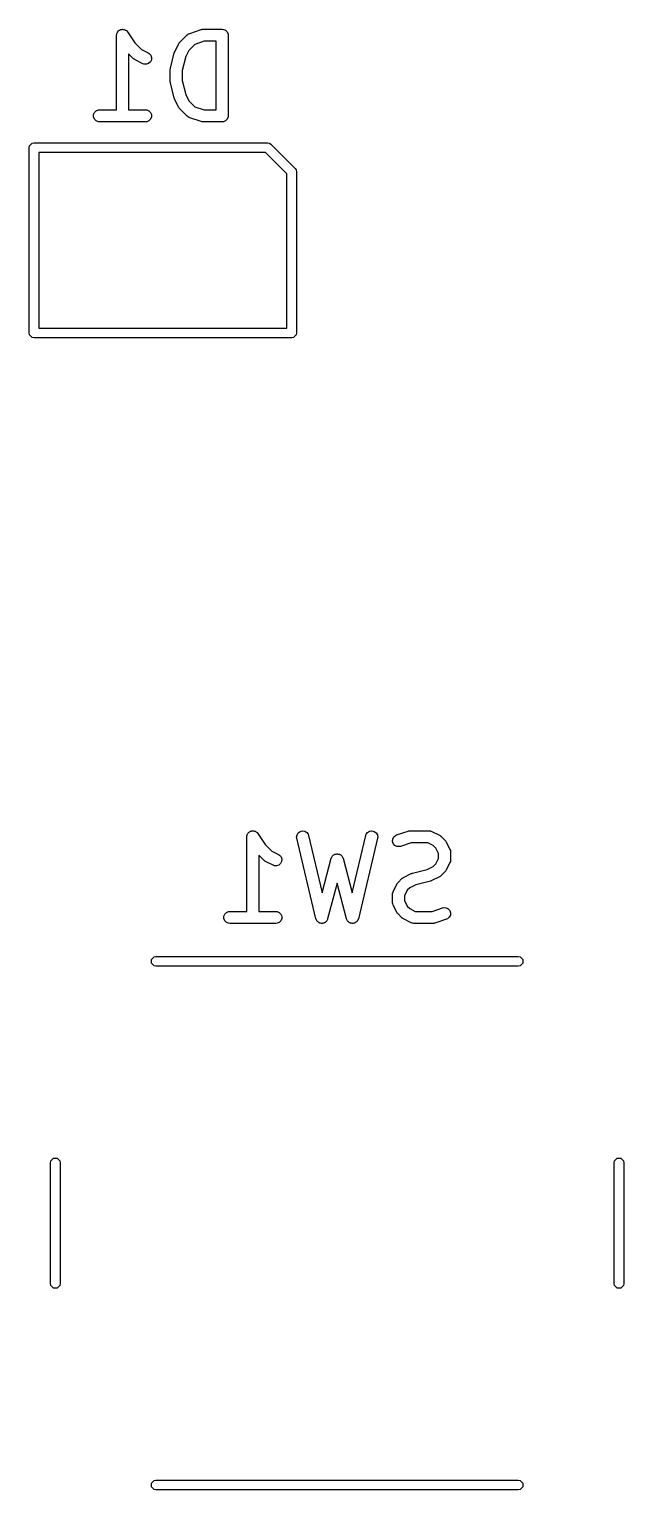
# Model space of a CAD drawing. Header units: inches. Extents: x 1.92 to 2.51, y -4.47 to -1.38.
# Drawn here: x 2.221 to 2.512, y -2.089 to -1.375 of the extents above; entities that cross this region are included whole.
import ezdxf

# ---------------------------------------------------------------- set-up
doc = ezdxf.new("R2010")
doc.units = ezdxf.units.IN
doc.header["$MEASUREMENT"] = 0
doc.layers.add('B.Silkscreen', color=31, linetype='CONTINUOUS', true_color=0xe8b2a7)

msp = doc.modelspace()

# ---------------------------------------------------------------- linework, layer by layer
at = {"layer": 'B.Silkscreen', "linetype": 'CONTINUOUS'}
for p, q in [((2.26417, -1.37814), (2.26423, -1.37757)), ((2.26423, -1.37757), (2.26434, -1.3773)), ((2.26434, -1.3773), (2.2644, -1.37701)), ((2.2644, -1.37701), (2.26456, -1.37677)), ((2.26456, -1.37677), (2.26467, -1.3765)), ((2.26467, -1.3765), (2.26488, -1.3763)), ((2.26488, -1.3763), (2.26504, -1.37605)), ((2.26504, -1.37605), (2.26528, -1.37589)), ((2.26528, -1.37589), (2.26549, -1.37569)), ((2.26549, -1.37569), (2.26576, -1.37558)), ((2.26576, -1.37558), (2.266, -1.37541)), ((2.266, -1.37541), (2.26628, -1.37536)), ((2.26628, -1.37536), (2.26655, -1.37525)), ((2.26655, -1.37525), (2.26684, -1.37525)), ((2.26684, -1.37525), (2.26713, -1.37519)), ((2.26713, -1.37519), (2.26741, -1.37525)), ((2.26741, -1.37525), (2.2677, -1.37525)), ((2.2677, -1.37525), (2.26797, -1.37536)), ((2.26797, -1.37536), (2.26826, -1.37542)), ((2.26826, -1.37542), (2.2685, -1.37558)), ((2.2685, -1.37558), (2.26877, -1.37569)), ((2.26877, -1.37569), (2.26897, -1.37589)), ((2.26897, -1.37589), (2.26922, -1.37606)), ((2.26922, -1.37606), (2.26958, -1.3765)), ((2.26958, -1.3765), (2.26958, -1.3765)), ((2.26958, -1.3765), (2.26958, -1.3765)), ((2.26958, -1.3765), (2.26958, -1.3765)), ((2.26958, -1.3765), (2.27317, -1.38189)), ((2.29878, -1.37793), (2.29923, -1.37756)), ((2.29923, -1.37756), (2.29933, -1.37752)), ((2.29933, -1.37752), (2.29941, -1.37745)), ((2.29941, -1.37745), (2.29994, -1.37722)), ((2.29994, -1.37722), (2.30556, -1.37534)), ((2.30556, -1.37534), (2.30585, -1.37528)), ((2.30585, -1.37528), (2.30592, -1.37525)), ((2.30592, -1.37525), (2.30602, -1.37524)), ((2.30602, -1.37524), (2.30613, -1.37521)), ((2.30613, -1.37521), (2.3062, -1.37522)), ((2.3062, -1.37522), (2.3065, -1.37519)), ((2.3065, -1.37519), (2.31587, -1.37519)), ((2.31587, -1.37519), (2.31645, -1.37525)), ((2.31645, -1.37525), (2.31751, -1.37569)), ((2.31751, -1.37569), (2.31832, -1.3765)), ((2.31832, -1.3765), (2.31877, -1.37757)), ((2.31877, -1.37757), (2.31882, -1.37814)), ((2.26417, -1.41456), (2.26417, -1.37814)), ((2.26417, -1.37814), (2.26417, -1.37814)), ((2.26417, -1.37814), (2.26417, -1.37814)), ((2.26417, -1.37814), (2.26417, -1.37814)), ((2.27317, -1.38189), (2.27637, -1.38509)), ((2.29261, -1.3862), (2.29448, -1.38245)), ((2.29448, -1.38245), (2.29464, -1.3822)), ((2.29464, -1.3822), (2.29467, -1.38213)), ((2.29467, -1.38213), (2.29473, -1.38205)), ((2.29473, -1.38205), (2.29479, -1.38196)), ((2.29479, -1.38196), (2.29485, -1.38191)), ((2.29485, -1.38191), (2.29503, -1.38168)), ((2.29503, -1.38168), (2.29878, -1.37793)), ((2.30247, -1.3826), (2.29955, -1.38552)), ((2.30698, -1.3811), (2.30247, -1.3826)), ((2.31292, -1.3811), (2.30698, -1.3811)), ((2.31292, -1.41456), (2.31292, -1.3811)), ((2.31882, -1.37814), (2.31882, -1.41751)), ((2.27254, -1.3896), (2.27008, -1.38715)), ((2.27008, -1.38715), (2.27008, -1.41456)), ((2.27276, -1.38979), (2.27254, -1.3896)), ((2.27281, -1.38985), (2.27276, -1.38979)), ((2.2729, -1.3899), (2.27281, -1.38985)), ((2.27298, -1.38997), (2.2729, -1.3899)), ((2.27306, -1.39), (2.27298, -1.38997)), ((2.2733, -1.39016), (2.27306, -1.39)), ((2.27705, -1.39203), (2.2733, -1.39016)), ((2.27637, -1.38509), (2.2797, -1.38675)), ((2.2797, -1.38675), (2.28018, -1.38706)), ((2.28071, -1.3912), (2.27984, -1.39196)), ((2.28018, -1.38706), (2.28094, -1.38793)), ((2.28122, -1.39017), (2.28071, -1.3912)), ((2.28094, -1.38793), (2.2813, -1.38902)), ((2.2813, -1.38902), (2.28122, -1.39017)), ((2.29051, -1.3943), (2.29238, -1.3868)), ((2.29238, -1.3868), (2.2924, -1.38676)), ((2.2924, -1.38674), (2.29249, -1.3865)), ((2.2924, -1.38676), (2.2924, -1.38674)), ((2.29249, -1.3865), (2.29258, -1.38626)), ((2.29258, -1.38626), (2.29259, -1.38624)), ((2.29259, -1.38624), (2.29261, -1.3862)), ((2.29803, -1.38855), (2.29633, -1.39538)), ((2.29955, -1.38552), (2.29803, -1.38855)), ((2.27759, -1.39224), (2.27705, -1.39203)), ((2.27874, -1.39232), (2.27759, -1.39224)), ((2.27984, -1.39196), (2.27874, -1.39232)), ((2.29042, -1.39487), (2.29046, -1.39466)), ((2.29043, -1.39491), (2.29042, -1.39487)), ((2.29042, -1.39502), (2.29043, -1.39491)), ((2.29042, -1.40064), (2.29042, -1.39502)), ((2.29046, -1.39466), (2.29048, -1.39444)), ((2.29048, -1.39444), (2.29049, -1.3944)), ((2.29049, -1.3944), (2.29051, -1.3943)), ((2.29633, -1.39538), (2.29633, -1.40028)), ((2.29043, -1.40074), (2.29042, -1.40064)), ((2.29042, -1.40078), (2.29043, -1.40074)), ((2.29046, -1.401), (2.29042, -1.40078)), ((2.29048, -1.40122), (2.29046, -1.401)), ((2.29049, -1.40126), (2.29048, -1.40122)), ((2.29051, -1.40136), (2.29049, -1.40126)), ((2.29238, -1.40885), (2.29051, -1.40136)), ((2.29633, -1.40028), (2.29803, -1.40711)), ((2.2924, -1.4089), (2.29238, -1.40885)), ((2.2924, -1.40892), (2.2924, -1.4089)), ((2.29249, -1.40916), (2.2924, -1.40892)), ((2.29258, -1.4094), (2.29249, -1.40916)), ((2.29259, -1.40942), (2.29258, -1.4094)), ((2.29261, -1.40946), (2.29259, -1.40942)), ((2.29448, -1.41321), (2.29261, -1.40946)), ((2.29464, -1.41346), (2.29448, -1.41321)), ((2.29803, -1.40711), (2.29955, -1.41014)), ((2.29955, -1.41014), (2.30247, -1.41306)), ((2.30247, -1.41306), (2.30698, -1.41456)), ((2.25298, -1.41694), (2.25342, -1.41587)), ((2.25298, -1.41809), (2.25298, -1.41694)), ((2.25342, -1.41915), (2.25298, -1.41809)), ((2.25342, -1.41587), (2.25424, -1.41506)), ((2.25424, -1.41997), (2.25342, -1.41915)), ((2.25424, -1.41506), (2.2553, -1.41462)), ((2.2553, -1.42041), (2.25424, -1.41997)), ((2.2553, -1.41462), (2.25588, -1.41456)), ((2.25588, -1.42047), (2.2553, -1.42041)), ((2.25588, -1.41456), (2.26417, -1.41456)), ((2.27008, -1.41456), (2.27837, -1.41456)), ((2.27837, -1.41456), (2.27895, -1.41462)), ((2.27895, -1.42041), (2.27837, -1.42047)), ((2.27895, -1.41462), (2.28002, -1.41506)), ((2.28002, -1.41997), (2.27895, -1.42041)), ((2.28002, -1.41506), (2.28083, -1.41587)), ((2.28083, -1.41915), (2.28002, -1.41997)), ((2.28083, -1.41587), (2.28127, -1.41694)), ((2.28127, -1.41809), (2.28083, -1.41915)), ((2.28127, -1.41694), (2.28127, -1.41809)), ((2.29467, -1.41353), (2.29464, -1.41346)), ((2.29473, -1.41361), (2.29467, -1.41353)), ((2.29479, -1.4137), (2.29473, -1.41361)), ((2.29485, -1.41375), (2.29479, -1.4137)), ((2.29503, -1.41398), (2.29485, -1.41375)), ((2.29878, -1.41773), (2.29503, -1.41398)), ((2.29923, -1.41809), (2.29878, -1.41773)), ((2.29933, -1.41813), (2.29923, -1.41809)), ((2.29941, -1.4182), (2.29933, -1.41813)), ((2.29994, -1.41844), (2.29941, -1.4182)), ((2.30556, -1.42031), (2.29994, -1.41844)), ((2.30585, -1.42038), (2.30556, -1.42031)), ((2.30592, -1.42041), (2.30585, -1.42038)), ((2.30602, -1.42042), (2.30592, -1.42041)), ((2.30613, -1.42044), (2.30602, -1.42042)), ((2.30698, -1.41456), (2.31292, -1.41456)), ((2.31645, -1.42041), (2.31587, -1.42047)), ((2.31751, -1.41997), (2.31645, -1.42041)), ((2.31832, -1.41915), (2.31751, -1.41997)), ((2.31877, -1.41809), (2.31832, -1.41915)), ((2.31882, -1.41751), (2.31877, -1.41809)), ((2.27837, -1.42047), (2.25588, -1.42047)), ((2.3062, -1.42044), (2.30613, -1.42044)), ((2.3065, -1.42047), (2.3062, -1.42044)), ((2.31587, -1.42047), (2.3065, -1.42047)), ((2.22146, -1.43307), (2.22164, -1.43217)), ((2.22146, -1.52362), (2.22146, -1.43307)), ((2.22164, -1.43217), (2.22291, -1.43089)), ((2.22291, -1.43089), (2.22382, -1.43071)), ((2.22382, -1.43071), (2.33799, -1.43071)), ((2.33799, -1.43071), (2.3389, -1.43089)), ((2.3389, -1.43089), (2.33966, -1.4314)), ((2.33966, -1.4314), (2.35147, -1.44321)), ((2.22618, -1.43543), (2.22618, -1.52126)), ((2.33701, -1.43543), (2.22618, -1.43543)), ((2.34744, -1.44586), (2.33701, -1.43543)), ((2.34744, -1.52126), (2.34744, -1.44586)), ((2.35147, -1.44321), (2.35199, -1.44398)), ((2.35199, -1.44398), (2.35217, -1.44488)), ((2.35217, -1.44488), (2.35217, -1.52362)), ((2.22164, -1.52453), (2.22146, -1.52362)), ((2.22291, -1.5258), (2.22164, -1.52453)), ((2.22382, -1.52598), (2.22291, -1.5258)), ((2.3498, -1.52598), (2.22382, -1.52598)), ((2.22618, -1.52126), (2.34744, -1.52126)), ((2.35071, -1.5258), (2.3498, -1.52598)), ((2.35199, -1.52453), (2.35071, -1.5258)), ((2.35217, -1.52362), (2.35199, -1.52453)), ((2.32785, -1.76987), (2.32791, -1.7693)), ((2.32785, -1.80629), (2.32785, -1.76987)), ((2.32785, -1.76987), (2.32785, -1.76987)), ((2.32785, -1.76987), (2.32785, -1.76987)), ((2.32785, -1.76987), (2.32785, -1.76987)), ((2.32791, -1.7693), (2.32802, -1.76903)), ((2.32802, -1.76903), (2.32808, -1.76874)), ((2.32808, -1.76874), (2.32824, -1.7685)), ((2.32824, -1.7685), (2.32835, -1.76823)), ((2.32835, -1.76823), (2.32855, -1.76803)), ((2.32855, -1.76803), (2.32872, -1.76778)), ((2.32872, -1.76778), (2.32896, -1.76762)), ((2.32896, -1.76762), (2.32916, -1.76742)), ((2.32916, -1.76742), (2.32943, -1.76731)), ((2.32943, -1.76731), (2.32968, -1.76715)), ((2.32968, -1.76715), (2.32996, -1.76709)), ((2.32996, -1.76709), (2.33023, -1.76698)), ((2.33023, -1.76698), (2.33052, -1.76698)), ((2.33052, -1.76698), (2.33081, -1.76692)), ((2.33081, -1.76692), (2.33109, -1.76698)), ((2.33109, -1.76698), (2.33138, -1.76698)), ((2.33138, -1.76698), (2.33165, -1.76709)), ((2.33165, -1.76709), (2.33194, -1.76715)), ((2.33194, -1.76715), (2.33218, -1.76731)), ((2.33218, -1.76731), (2.33244, -1.76742)), ((2.33244, -1.76742), (2.33265, -1.76763)), ((2.33265, -1.76763), (2.33289, -1.76779)), ((2.33289, -1.76779), (2.33326, -1.76823)), ((2.33326, -1.76823), (2.33326, -1.76823)), ((2.33326, -1.76823), (2.33326, -1.76824)), ((2.33326, -1.76824), (2.33326, -1.76824)), ((2.33326, -1.76824), (2.33685, -1.77362)), ((2.35222, -1.76999), (2.35241, -1.76885)), ((2.3523, -1.77056), (2.35222, -1.76999)), ((2.35241, -1.76885), (2.35301, -1.76787)), ((2.35301, -1.76787), (2.35394, -1.76719)), ((2.35394, -1.76719), (2.35506, -1.76692)), ((2.35506, -1.76692), (2.3562, -1.76711)), ((2.3562, -1.76711), (2.35718, -1.76771)), ((2.35718, -1.76771), (2.35786, -1.76864)), ((2.35786, -1.76864), (2.35805, -1.76919)), ((2.35805, -1.76919), (2.36471, -1.79718)), ((2.37938, -1.79718), (2.38605, -1.76919)), ((2.38605, -1.76919), (2.38624, -1.76864)), ((2.38624, -1.76864), (2.38691, -1.76771)), ((2.38691, -1.76771), (2.38789, -1.76711)), ((2.38789, -1.76711), (2.38903, -1.76692)), ((2.38903, -1.76692), (2.39015, -1.76719)), ((2.39015, -1.76719), (2.39108, -1.76787)), ((2.39108, -1.76787), (2.39169, -1.76885)), ((2.39169, -1.76885), (2.39187, -1.76999)), ((2.39187, -1.76999), (2.39179, -1.77056)), ((2.3992, -1.77097), (2.39971, -1.76994)), ((2.39971, -1.76994), (2.40058, -1.76918)), ((2.40058, -1.76918), (2.40111, -1.76895)), ((2.40111, -1.76895), (2.40673, -1.76707)), ((2.40673, -1.76707), (2.40702, -1.76701)), ((2.40702, -1.76701), (2.40709, -1.76698)), ((2.40709, -1.76698), (2.4072, -1.76697)), ((2.4072, -1.76697), (2.4073, -1.76695)), ((2.4073, -1.76695), (2.40738, -1.76695)), ((2.40738, -1.76695), (2.40767, -1.76692)), ((2.40767, -1.76692), (2.41704, -1.76692)), ((2.41704, -1.76692), (2.41762, -1.76698)), ((2.41762, -1.76698), (2.41772, -1.76702)), ((2.41772, -1.76702), (2.41782, -1.76703)), ((2.41782, -1.76703), (2.41836, -1.76723)), ((2.41836, -1.76723), (2.42211, -1.76911)), ((2.42211, -1.76911), (2.42236, -1.76926)), ((2.42236, -1.76926), (2.42243, -1.76929)), ((2.42243, -1.76929), (2.42251, -1.76936)), ((2.42251, -1.76936), (2.4226, -1.76942)), ((2.4226, -1.76942), (2.42265, -1.76948)), ((2.42265, -1.76948), (2.42288, -1.76966)), ((2.42288, -1.76966), (2.42475, -1.77154)), ((2.33685, -1.77362), (2.34005, -1.77682)), ((2.34005, -1.77682), (2.34337, -1.77848)), ((2.36168, -1.80993), (2.3523, -1.77056)), ((2.39179, -1.77056), (2.38242, -1.80993)), ((2.39911, -1.77212), (2.3992, -1.77097)), ((2.39948, -1.77321), (2.39911, -1.77212)), ((2.40023, -1.77408), (2.39948, -1.77321)), ((2.40126, -1.7746), (2.40023, -1.77408)), ((2.40241, -1.77468), (2.40126, -1.7746)), ((2.40298, -1.77455), (2.40241, -1.77468)), ((2.40815, -1.77283), (2.40298, -1.77455)), ((2.41634, -1.77283), (2.40815, -1.77283)), ((2.41904, -1.77418), (2.41634, -1.77283)), ((2.42024, -1.77537), (2.41904, -1.77418)), ((2.42159, -1.77807), (2.42024, -1.77537)), ((2.42475, -1.77154), (2.42494, -1.77176)), ((2.42494, -1.77176), (2.425, -1.77181)), ((2.425, -1.77181), (2.42505, -1.7719)), ((2.42505, -1.7719), (2.42512, -1.77198)), ((2.42512, -1.77198), (2.42515, -1.77206)), ((2.42515, -1.77206), (2.42531, -1.7723)), ((2.42531, -1.7723), (2.42718, -1.77605)), ((2.42718, -1.77605), (2.42739, -1.77659)), ((2.42739, -1.77659), (2.4274, -1.7767)), ((2.4274, -1.7767), (2.42744, -1.7768)), ((2.42744, -1.7768), (2.42749, -1.77737)), ((2.33621, -1.78134), (2.33376, -1.77888)), ((2.33376, -1.77888), (2.33376, -1.80629)), ((2.33644, -1.78152), (2.33621, -1.78134)), ((2.33649, -1.78158), (2.33644, -1.78152)), ((2.33658, -1.78164), (2.33649, -1.78158)), ((2.33666, -1.7817), (2.33658, -1.78164)), ((2.33673, -1.78173), (2.33666, -1.7817)), ((2.33698, -1.78189), (2.33673, -1.78173)), ((2.34073, -1.78376), (2.33698, -1.78189)), ((2.34127, -1.78397), (2.34073, -1.78376)), ((2.34242, -1.78405), (2.34127, -1.78397)), ((2.34351, -1.78369), (2.34242, -1.78405)), ((2.34337, -1.77848), (2.34386, -1.77879)), ((2.34438, -1.78293), (2.34351, -1.78369)), ((2.34386, -1.77879), (2.34462, -1.77966)), ((2.3449, -1.7819), (2.34438, -1.78293)), ((2.34462, -1.77966), (2.34498, -1.78075)), ((2.34498, -1.78075), (2.3449, -1.7819)), ((2.36471, -1.79718), (2.36919, -1.78036)), ((2.36919, -1.78036), (2.36924, -1.78023)), ((2.36924, -1.78023), (2.36925, -1.78017)), ((2.36925, -1.78017), (2.36929, -1.7801)), ((2.36929, -1.7801), (2.3694, -1.77982)), ((2.3694, -1.77982), (2.36963, -1.77951)), ((2.36963, -1.77951), (2.36983, -1.77917)), ((2.36983, -1.77917), (2.36998, -1.77906)), ((2.36998, -1.77906), (2.3701, -1.77891)), ((2.3701, -1.77891), (2.37043, -1.77871)), ((2.37043, -1.77871), (2.37074, -1.77847)), ((2.37074, -1.77847), (2.37093, -1.77842)), ((2.37093, -1.77842), (2.37109, -1.77833)), ((2.37109, -1.77833), (2.37148, -1.77828)), ((2.37148, -1.77828), (2.37186, -1.77818)), ((2.37186, -1.77818), (2.37205, -1.7782)), ((2.37205, -1.7782), (2.37224, -1.77818)), ((2.37224, -1.77818), (2.37261, -1.77828)), ((2.37261, -1.77828), (2.373, -1.77833)), ((2.373, -1.77833), (2.37317, -1.77842)), ((2.37317, -1.77842), (2.37335, -1.77847)), ((2.37335, -1.77847), (2.37366, -1.77871)), ((2.37366, -1.77871), (2.374, -1.77891)), ((2.374, -1.77891), (2.37411, -1.77906)), ((2.37411, -1.77906), (2.37426, -1.77917)), ((2.37426, -1.77917), (2.37446, -1.77951)), ((2.37446, -1.77951), (2.3747, -1.77982)), ((2.3747, -1.77982), (2.3748, -1.7801)), ((2.3748, -1.7801), (2.37484, -1.78017)), ((2.37484, -1.78017), (2.37485, -1.78023)), ((2.37485, -1.78023), (2.3749, -1.78036)), ((2.3749, -1.78036), (2.37938, -1.79718)), ((2.41601, -1.78584), (2.41904, -1.78432)), ((2.41904, -1.78432), (2.42024, -1.78312)), ((2.42024, -1.78312), (2.42159, -1.78043)), ((2.42159, -1.78043), (2.42159, -1.77807)), ((2.42718, -1.78244), (2.42531, -1.78619)), ((2.42739, -1.7819), (2.42718, -1.78244)), ((2.4274, -1.7818), (2.42739, -1.7819)), ((2.42744, -1.7817), (2.4274, -1.7818)), ((2.42749, -1.78112), (2.42744, -1.7817)), ((2.42749, -1.77737), (2.42749, -1.78112)), ((2.40183, -1.79216), (2.40371, -1.79028)), ((2.40371, -1.79028), (2.40393, -1.7901)), ((2.40393, -1.7901), (2.40398, -1.79004)), ((2.40398, -1.79004), (2.40407, -1.78998)), ((2.40407, -1.78998), (2.40415, -1.78992)), ((2.40415, -1.78992), (2.40422, -1.78989)), ((2.40422, -1.78989), (2.40447, -1.78973)), ((2.40447, -1.78973), (2.40822, -1.78786)), ((2.40822, -1.78786), (2.40826, -1.78784)), ((2.40826, -1.78784), (2.40828, -1.78783)), ((2.40828, -1.78783), (2.40852, -1.78774)), ((2.40852, -1.78774), (2.40876, -1.78765)), ((2.40876, -1.78765), (2.40878, -1.78765)), ((2.40878, -1.78765), (2.40883, -1.78763)), ((2.40883, -1.78763), (2.41601, -1.78584)), ((2.41776, -1.79149), (2.41057, -1.79328)), ((2.4178, -1.79147), (2.41776, -1.79149)), ((2.41782, -1.79147), (2.4178, -1.79147)), ((2.41806, -1.79138), (2.41782, -1.79147)), ((2.4183, -1.79129), (2.41806, -1.79138)), ((2.41832, -1.79128), (2.4183, -1.79129)), ((2.41836, -1.79126), (2.41832, -1.79128)), ((2.42211, -1.78939), (2.41836, -1.79126)), ((2.42236, -1.78923), (2.42211, -1.78939)), ((2.42243, -1.7892), (2.42236, -1.78923)), ((2.42251, -1.78914), (2.42243, -1.7892)), ((2.4226, -1.78908), (2.42251, -1.78914)), ((2.42265, -1.78902), (2.4226, -1.78908)), ((2.42288, -1.78884), (2.42265, -1.78902)), ((2.42475, -1.78696), (2.42288, -1.78884)), ((2.42494, -1.78673), (2.42475, -1.78696)), ((2.425, -1.78668), (2.42494, -1.78673)), ((2.42505, -1.78659), (2.425, -1.78668)), ((2.42512, -1.78651), (2.42505, -1.78659)), ((2.42515, -1.78644), (2.42512, -1.78651)), ((2.42531, -1.78619), (2.42515, -1.78644)), ((2.37205, -1.79258), (2.3674, -1.81001)), ((2.37669, -1.81001), (2.37205, -1.79258)), ((2.39909, -1.798), (2.39915, -1.79742)), ((2.39909, -1.80175), (2.39909, -1.798)), ((2.39915, -1.79742), (2.39919, -1.79732)), ((2.39919, -1.79732), (2.3992, -1.79722)), ((2.3992, -1.79722), (2.3994, -1.79668)), ((2.3994, -1.79668), (2.40128, -1.79293)), ((2.40128, -1.79293), (2.40143, -1.79268)), ((2.40143, -1.79268), (2.40146, -1.79261)), ((2.40146, -1.79261), (2.40153, -1.79253)), ((2.40153, -1.79253), (2.40159, -1.79244)), ((2.40159, -1.79244), (2.40164, -1.79239)), ((2.40164, -1.79239), (2.40183, -1.79216)), ((2.40634, -1.796), (2.405, -1.79869)), ((2.405, -1.79869), (2.405, -1.80105)), ((2.40754, -1.7948), (2.40634, -1.796)), ((2.41057, -1.79328), (2.40754, -1.7948)), ((2.39915, -1.80232), (2.39909, -1.80175)), ((2.39919, -1.80242), (2.39915, -1.80232)), ((2.3992, -1.80253), (2.39919, -1.80242)), ((2.3994, -1.80307), (2.3992, -1.80253)), ((2.40128, -1.80682), (2.3994, -1.80307)), ((2.405, -1.80105), (2.40634, -1.80375)), ((2.40634, -1.80375), (2.40754, -1.80494)), ((2.40754, -1.80494), (2.41024, -1.80629)), ((2.41844, -1.80629), (2.42361, -1.80457)), ((2.42361, -1.80457), (2.42417, -1.80444)), ((2.42417, -1.80444), (2.42532, -1.80452)), ((2.42532, -1.80452), (2.42635, -1.80504)), ((2.42635, -1.80504), (2.42711, -1.80591)), ((2.31666, -1.80867), (2.3171, -1.8076)), ((2.31666, -1.80982), (2.31666, -1.80867)), ((2.3171, -1.81089), (2.31666, -1.80982)), ((2.3171, -1.8076), (2.31791, -1.80679)), ((2.31791, -1.8117), (2.3171, -1.81089)), ((2.31791, -1.80679), (2.31898, -1.80635)), ((2.31898, -1.81214), (2.31791, -1.8117)), ((2.31898, -1.80635), (2.31955, -1.80629)), ((2.31955, -1.8122), (2.31898, -1.81214)), ((2.31955, -1.80629), (2.32785, -1.80629)), ((2.34205, -1.8122), (2.31955, -1.8122)), ((2.33376, -1.80629), (2.34205, -1.80629)), ((2.34205, -1.80629), (2.34263, -1.80635)), ((2.34263, -1.81214), (2.34205, -1.8122)), ((2.34263, -1.80635), (2.34369, -1.80679)), ((2.34369, -1.8117), (2.34263, -1.81214)), ((2.34369, -1.80679), (2.34451, -1.8076)), ((2.34451, -1.81089), (2.34369, -1.8117)), ((2.34451, -1.8076), (2.34495, -1.80867)), ((2.34495, -1.80982), (2.34451, -1.81089)), ((2.34495, -1.80867), (2.34495, -1.80982)), ((2.36174, -1.81013), (2.36168, -1.80993)), ((2.36175, -1.8102), (2.36174, -1.81013)), ((2.36179, -1.81026), (2.36175, -1.8102)), ((2.36186, -1.81048), (2.36179, -1.81026)), ((2.36212, -1.81082), (2.36186, -1.81048)), ((2.36233, -1.81119), (2.36212, -1.81082)), ((2.36245, -1.81129), (2.36233, -1.81119)), ((2.36254, -1.81141), (2.36245, -1.81129)), ((2.3629, -1.81163), (2.36254, -1.81141)), ((2.36325, -1.81189), (2.3629, -1.81163)), ((2.36339, -1.81193), (2.36325, -1.81189)), ((2.36352, -1.81201), (2.36339, -1.81193)), ((2.36394, -1.81208), (2.36352, -1.81201)), ((2.36436, -1.81219), (2.36394, -1.81208)), ((2.36451, -1.81217), (2.36436, -1.81219)), ((2.36466, -1.8122), (2.36451, -1.81217)), ((2.36508, -1.8121), (2.36466, -1.8122)), ((2.3655, -1.81204), (2.36508, -1.8121)), ((2.36563, -1.81196), (2.3655, -1.81204)), ((2.36578, -1.81193), (2.36563, -1.81196)), ((2.36613, -1.81168), (2.36578, -1.81193)), ((2.3665, -1.81146), (2.36613, -1.81168)), ((2.36659, -1.81134), (2.3665, -1.81146)), ((2.36671, -1.81125), (2.36659, -1.81134)), ((2.36694, -1.81089), (2.36671, -1.81125)), ((2.3672, -1.81055), (2.36694, -1.81089)), ((2.36728, -1.81034), (2.3672, -1.81055)), ((2.36732, -1.81027), (2.36728, -1.81034)), ((2.36733, -1.8102), (2.36732, -1.81027)), ((2.3674, -1.81001), (2.36733, -1.8102)), ((2.37677, -1.8102), (2.37669, -1.81001)), ((2.37678, -1.81027), (2.37677, -1.8102)), ((2.37682, -1.81034), (2.37678, -1.81027)), ((2.3769, -1.81055), (2.37682, -1.81034)), ((2.37716, -1.81089), (2.3769, -1.81055)), ((2.37738, -1.81125), (2.37716, -1.81089)), ((2.3775, -1.81134), (2.37738, -1.81125)), ((2.3776, -1.81146), (2.3775, -1.81134)), ((2.37797, -1.81168), (2.3776, -1.81146)), ((2.37832, -1.81193), (2.37797, -1.81168)), ((2.37846, -1.81196), (2.37832, -1.81193)), ((2.37859, -1.81204), (2.37846, -1.81196)), ((2.37902, -1.8121), (2.37859, -1.81204)), ((2.37944, -1.8122), (2.37902, -1.8121)), ((2.37959, -1.81217), (2.37944, -1.8122)), ((2.37974, -1.81219), (2.37959, -1.81217)), ((2.38015, -1.81208), (2.37974, -1.81219)), ((2.38057, -1.81201), (2.38015, -1.81208)), ((2.3807, -1.81193), (2.38057, -1.81201)), ((2.38085, -1.81189), (2.3807, -1.81193)), ((2.38119, -1.81163), (2.38085, -1.81189)), ((2.38155, -1.81141), (2.38119, -1.81163)), ((2.38164, -1.81129), (2.38155, -1.81141)), ((2.38176, -1.81119), (2.38164, -1.81129)), ((2.38198, -1.81082), (2.38176, -1.81119)), ((2.38223, -1.81048), (2.38198, -1.81082)), ((2.3823, -1.81026), (2.38223, -1.81048)), ((2.38234, -1.8102), (2.3823, -1.81026)), ((2.38235, -1.81013), (2.38234, -1.8102)), ((2.38242, -1.80993), (2.38235, -1.81013)), ((2.40143, -1.80706), (2.40128, -1.80682)), ((2.40146, -1.80714), (2.40143, -1.80706)), ((2.40153, -1.80722), (2.40146, -1.80714)), ((2.40159, -1.80731), (2.40153, -1.80722)), ((2.40164, -1.80736), (2.40159, -1.80731)), ((2.40183, -1.80758), (2.40164, -1.80736)), ((2.40371, -1.80946), (2.40183, -1.80758)), ((2.40393, -1.80964), (2.40371, -1.80946)), ((2.40398, -1.8097), (2.40393, -1.80964)), ((2.40407, -1.80976), (2.40398, -1.8097)), ((2.40415, -1.80983), (2.40407, -1.80976)), ((2.40422, -1.80985), (2.40415, -1.80983)), ((2.40447, -1.81001), (2.40422, -1.80985)), ((2.40822, -1.81189), (2.40447, -1.81001)), ((2.40876, -1.81209), (2.40822, -1.81189)), ((2.40887, -1.8121), (2.40876, -1.81209)), ((2.40897, -1.81214), (2.40887, -1.8121)), ((2.40954, -1.8122), (2.40897, -1.81214)), ((2.41892, -1.8122), (2.40954, -1.8122)), ((2.41024, -1.80629), (2.41844, -1.80629)), ((2.41921, -1.81217), (2.41892, -1.8122)), ((2.41929, -1.81217), (2.41921, -1.81217)), ((2.41939, -1.81215), (2.41929, -1.81217)), ((2.41949, -1.81214), (2.41939, -1.81215)), ((2.41956, -1.81211), (2.41949, -1.81214)), ((2.41985, -1.81205), (2.41956, -1.81211)), ((2.42547, -1.81017), (2.41985, -1.81205)), ((2.426, -1.80994), (2.42547, -1.81017)), ((2.42687, -1.80918), (2.426, -1.80994)), ((2.42739, -1.80815), (2.42687, -1.80918)), ((2.42711, -1.80591), (2.42747, -1.807)), ((2.42747, -1.807), (2.42739, -1.80815)), ((2.28128, -1.8298), (2.28256, -1.82853)), ((2.28128, -1.83161), (2.28128, -1.8298)), ((2.28256, -1.83289), (2.28128, -1.83161)), ((2.28256, -1.82853), (2.28346, -1.82835)), ((2.28346, -1.83307), (2.28256, -1.83289)), ((2.28346, -1.82835), (2.46063, -1.82835)), ((2.46063, -1.83307), (2.28346, -1.83307)), ((2.46063, -1.82835), (2.46153, -1.82853)), ((2.46153, -1.83289), (2.46063, -1.83307)), ((2.46153, -1.82853), (2.46281, -1.8298)), ((2.46281, -1.83161), (2.46153, -1.83289)), ((2.46281, -1.8298), (2.46281, -1.83161)), ((2.23207, -1.92823), (2.23335, -1.92695)), ((2.23335, -1.92695), (2.23516, -1.92695)), ((2.23516, -1.92695), (2.23643, -1.92823)), ((2.50766, -1.92823), (2.50894, -1.92695)), ((2.50894, -1.92695), (2.51075, -1.92695)), ((2.51075, -1.92695), (2.51202, -1.92823)), ((2.23189, -1.92913), (2.23207, -1.92823)), ((2.23189, -1.98819), (2.23189, -1.92913)), ((2.23643, -1.92823), (2.23661, -1.92913)), ((2.23661, -1.92913), (2.23661, -1.98819)), ((2.50748, -1.92913), (2.50766, -1.92823)), ((2.50748, -1.98819), (2.50748, -1.92913)), ((2.51202, -1.92823), (2.5122, -1.92913)), ((2.5122, -1.92913), (2.5122, -1.98819)), ((2.23207, -1.98909), (2.23189, -1.98819)), ((2.23335, -1.99037), (2.23207, -1.98909)), ((2.23516, -1.99037), (2.23335, -1.99037)), ((2.23643, -1.98909), (2.23516, -1.99037)), ((2.23661, -1.98819), (2.23643, -1.98909)), ((2.50766, -1.98909), (2.50748, -1.98819)), ((2.50894, -1.99037), (2.50766, -1.98909)), ((2.51075, -1.99037), (2.50894, -1.99037)), ((2.51202, -1.98909), (2.51075, -1.99037)), ((2.5122, -1.98819), (2.51202, -1.98909)), ((2.28256, -2.08443), (2.28346, -2.08425)), ((2.28346, -2.08425), (2.46063, -2.08425)), ((2.46063, -2.08425), (2.46153, -2.08443)), ((2.28128, -2.08571), (2.28256, -2.08443)), ((2.28128, -2.08752), (2.28128, -2.08571)), ((2.28256, -2.0888), (2.28128, -2.08752)), ((2.28346, -2.08898), (2.28256, -2.0888)), ((2.46063, -2.08898), (2.28346, -2.08898)), ((2.46153, -2.0888), (2.46063, -2.08898)), ((2.46153, -2.08443), (2.46281, -2.08571)), ((2.46281, -2.08752), (2.46153, -2.0888)), ((2.46281, -2.08571), (2.46281, -2.08752))]:
    msp.add_line(p, q, dxfattribs=at)

doc.saveas('drawing.dxf')
